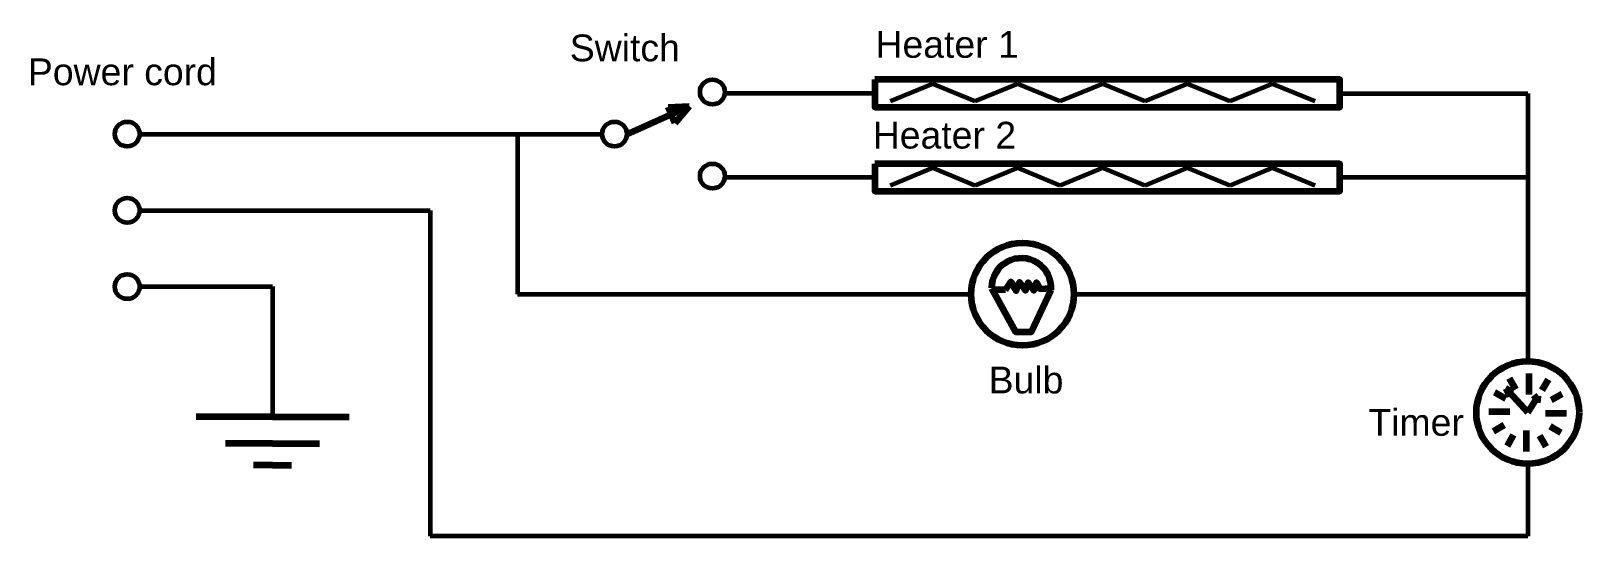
# Model space of a CAD drawing. Header units: millimetres. Extents: x 3009187901 to 3009190794, y 2623844028 to 2623844971.
import ezdxf

# ---------------------------------------------------------------- set-up
doc = ezdxf.new("R2010")
doc.units = ezdxf.units.MM
doc.layers.get('0').update_dxf_attribs({"lineweight": 60})
doc.styles.get("Standard").update_dxf_attribs({"font": 'arial.ttf'})

msp = doc.modelspace()

# ---------------------------------------------------------------- linework, layer by layer
for p, q in [((3009189478.493997, 2623844854.653812), (3009189197.848116, 2623844854.653812)), ((3009189507.347578, 2623844839.952028), (3009189586.715395, 2623844872.369869)), ((3009189666.083213, 2623844839.952028), (3009189586.715395, 2623844872.369869)), ((3009189666.083213, 2623844839.952028), (3009189745.451031, 2623844872.369869)), ((3009189824.818849, 2623844839.952028), (3009189745.451031, 2623844872.369869)), ((3009189824.818849, 2623844839.952028), (3009189904.186667, 2623844872.369869)), ((3009189983.554485, 2623844839.952028), (3009189904.186667, 2623844872.369869)), ((3009189983.554485, 2623844839.952028), (3009190062.922303, 2623844872.369869)), ((3009190142.290121, 2623844839.952028), (3009190062.922303, 2623844872.369869)), ((3009190142.290121, 2623844839.952028), (3009190221.657938, 2623844872.369869)), ((3009190301.025756, 2623844839.952028), (3009190221.657938, 2623844872.369869)), ((3009190347.34196, 2623844854.653812), (3009190698.498712, 2623844854.653812)), ((3009190698.498712, 2623844854.653812), (3009190698.498712, 2623844697.668307)), ((3009188104.081529, 2623844778.617773), (3009188968.520455, 2623844778.617773)), ((3009188810.217791, 2623844778.617773), (3009188810.217791, 2623844614.481883)), ((3009189507.347578, 2623844682.966523), (3009189586.715395, 2623844715.384364)), ((3009189666.083213, 2623844682.966523), (3009189586.715395, 2623844715.384364)), ((3009189666.083213, 2623844682.966523), (3009189745.451031, 2623844715.384364)), ((3009189824.818849, 2623844682.966523), (3009189745.451031, 2623844715.384364)), ((3009189824.818849, 2623844682.966523), (3009189904.186667, 2623844715.384364)), ((3009189983.554485, 2623844682.966523), (3009189904.186667, 2623844715.384364)), ((3009189983.554485, 2623844682.966523), (3009190062.922303, 2623844715.384364)), ((3009190142.290121, 2623844682.966523), (3009190062.922303, 2623844715.384364)), ((3009190142.290121, 2623844682.966523), (3009190221.657938, 2623844715.384364)), ((3009190301.025756, 2623844682.966523), (3009190221.657938, 2623844715.384364)), ((3009189478.493997, 2623844697.668307), (3009189197.84838, 2623844697.668307)), ((3009190698.498712, 2623844697.668307), (3009190347.34196, 2623844697.668307)), ((3009190698.498712, 2623844697.668307), (3009190698.498712, 2623844354.791025)), ((3009188104.081529, 2623844636.302227), (3009188647.148711, 2623844636.302227)), ((3009188647.148711, 2623844636.302227), (3009188647.148711, 2623844028.351048)), ((3009188810.217791, 2623844614.481883), (3009188810.217791, 2623844479.810479)), ((3009188104.081529, 2623844493.986681), (3009188352.662898, 2623844493.986681)), ((3009188352.662898, 2623844493.986681), (3009188352.662898, 2623844250.834502)), ((3009188810.217791, 2623844479.810479), (3009189658.419326, 2623844479.810479)), ((3009189850.297176, 2623844479.810479), (3009190698.498712, 2623844479.810479)), ((3009190698.498712, 2623844162.913175), (3009190698.498712, 2623844028.351048)), ((3009190698.498712, 2623844028.351048), (3009188647.148711, 2623844028.351048))]:
    msp.add_line(p, q)
at = {"lineweight": 140}
for p, q in [((3009189014.861952, 2623844778.617773), (3009189131.438702, 2623844830.484653)), ((3009189091.866142, 2623844829.120082), (3009189131.438702, 2623844830.484653)), ((3009189104.147281, 2623844799.099519), (3009189091.866142, 2623844829.120082)), ((3009189131.438702, 2623844830.484653), (3009189104.147281, 2623844799.099519))]:
    msp.add_line(p, q, dxfattribs=at)
at = {"lineweight": 100}
for p, q in [((3009189722.27687, 2623844487.780195), (3009189701.88472, 2623844487.780195)), ((3009190663.92111, 2623844322.690571), (3009190675.539713, 2623844302.566561)), ((3009190700.472866, 2623844331.426638), (3009190700.472866, 2623844292.301657)), ((3009190736.495648, 2623844320.716416), (3009190724.877046, 2623844300.592407)), ((3009190636.634395, 2623844296.849036), (3009190656.758405, 2623844285.230434)), ((3009190698.498712, 2623844258.8521), (3009190657.666172, 2623844303.622447)), ((3009190657.666172, 2623844303.622447), (3009190664.301752, 2623844288.876713)), ((3009190671.305975, 2623844296.249579), (3009190657.666172, 2623844303.622447)), ((3009190664.301752, 2623844288.876713), (3009190671.305975, 2623844296.249579)), ((3009190698.498712, 2623844258.8521), (3009190718.008479, 2623844289.844401)), ((3009190718.008479, 2623844289.844401), (3009190707.801666, 2623844282.241133)), ((3009190707.801666, 2623844282.241133), (3009190717.01775, 2623844277.080126)), ((3009190717.01775, 2623844277.080126), (3009190718.008479, 2623844289.844401)), ((3009190762.337182, 2623844293.429701), (3009190742.213173, 2623844281.811099)), ((3009188352.662898, 2623844250.834502), (3009188209.748108, 2623844250.834502)), ((3009188352.662898, 2623844250.834502), (3009188495.577688, 2623844250.834502)), ((3009190625.924173, 2623844260.826254), (3009190665.049154, 2623844260.826254)), ((3009190771.073249, 2623844256.877946), (3009190731.948269, 2623844256.877946)), ((3009190634.660241, 2623844224.274499), (3009190654.784251, 2623844235.893101)), ((3009190696.524557, 2623844186.277562), (3009190696.524557, 2623844225.402542)), ((3009190760.363029, 2623844220.855164), (3009190740.239018, 2623844232.473766)), ((3009188352.662898, 2623844201.303293), (3009188264.782785, 2623844201.303293)), ((3009188352.662898, 2623844201.303293), (3009188440.543011, 2623844201.303293)), ((3009190660.501775, 2623844196.987783), (3009190672.120378, 2623844217.111793)), ((3009190733.076313, 2623844195.013629), (3009190721.45771, 2623844215.137639)), ((3009188352.662898, 2623844160.664888), (3009188317.065728, 2623844160.664888)), ((3009188352.662898, 2623844160.664888), (3009188388.260068, 2623844160.664888))]:
    msp.add_line(p, q, dxfattribs=at)
for points in [[(3009189478.493997, 2623844880.281274), (3009189478.493997, 2623844829.026351), (3009190347.34196, 2623844829.026351), (3009190347.34196, 2623844880.281274)], [(3009189478.493997, 2623844723.295769), (3009189478.493997, 2623844672.040846), (3009190347.34196, 2623844672.040846), (3009190347.34196, 2623844723.295769)]]:
    msp.add_lwpolyline(points, close=True, dxfattribs=at)
for points in [[(3009189696.442736, 2623844491.2472), (3009189741.157, 2623844409.64367), (3009189771.339128, 2623844409.64367), (3009189807.669467, 2623844487.334702)], [(3009189722.27687, 2623844487.780195), (3009189732.625776, 2623844502.790476), (3009189742.407022, 2623844486.022627), (3009189748.694965, 2623844502.091815), (3009189759.873531, 2623844486.721287), (3009189764.764153, 2623844501.393155), (3009189775.244059, 2623844486.721287), (3009189780.134682, 2623844501.393155), (3009189786.422625, 2623844489.515929), (3009189807.809597, 2623844491.282637)]]:
    msp.add_lwpolyline(points, dxfattribs=at)
for centre in [(3009189174.677631, 2623844857.110526), (3009188080.91078, 2623844778.617773), (3009188991.691204, 2623844778.617773), (3009189174.677631, 2623844700.125021), (3009188080.91078, 2623844636.302227), (3009188080.91078, 2623844493.986681)]:
    msp.add_circle(centre, 23.170748)
for centre in [(3009189754.358251, 2623844479.810479), (3009190698.498712, 2623844258.8521)]:
    msp.add_circle(centre, 95.938925, dxfattribs=at)
msp.add_arc((3009189752.126161, 2623844491.282637), 55.683436, 355.934340285, 180.036462229, dxfattribs=at)

# ---------------------------------------------------------------- texts
for s, p in [('Heater 1', (3009189479.471741, 2623844921.093312)), ('Switch', (3009188908.105046, 2623844914.511806)), ('Power cord', (3009187895.29374, 2623844869.879444)), ('Heater 2', (3009189474.421062, 2623844751.603683)), ('Bulb', (3009189690.960474, 2623844294.568289)), ('Timer', (3009190400.683706, 2623844215.46601))]:
    msp.add_text(s, height=50).set_placement(p)

doc.saveas('drawing.dxf')
